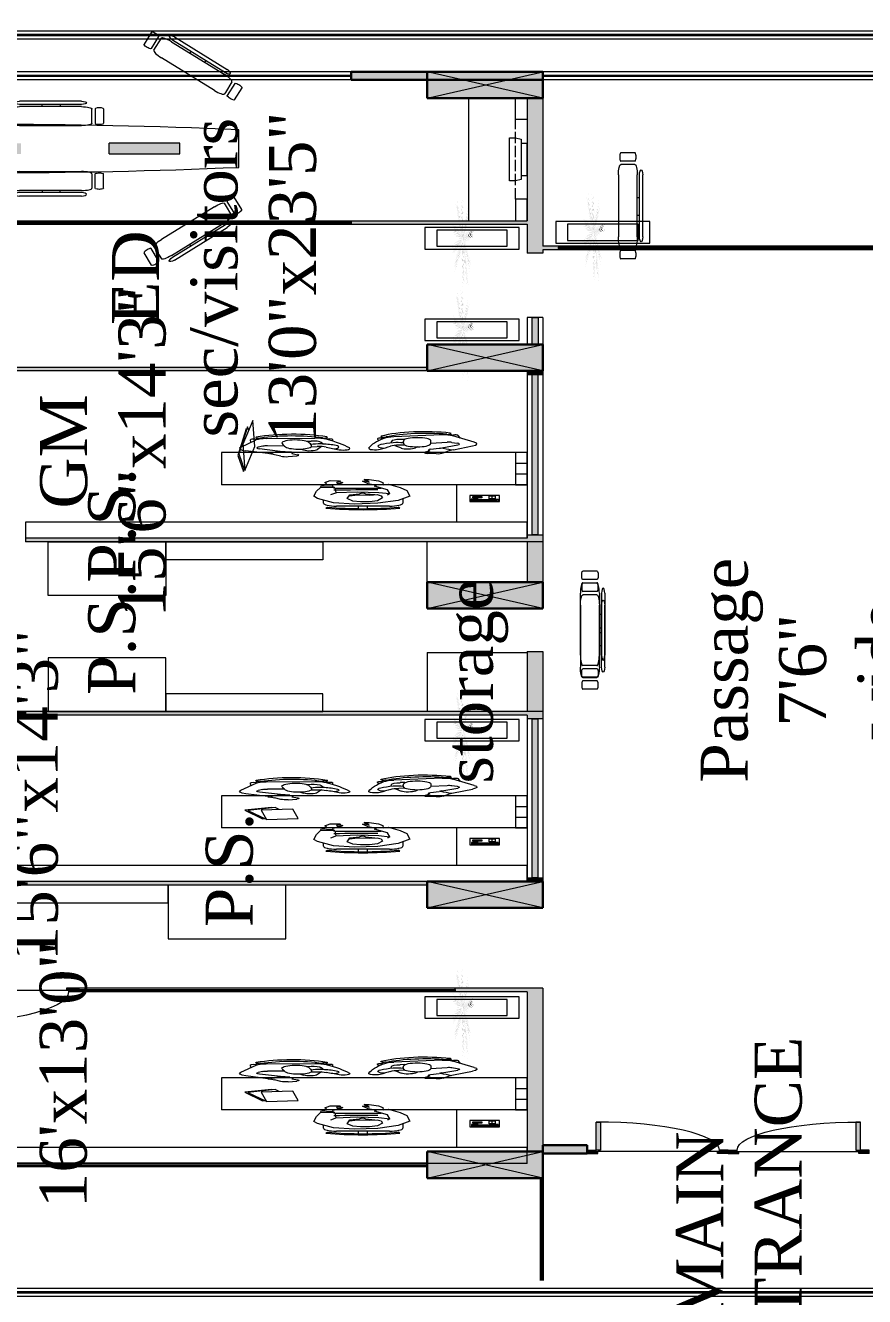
# Model space of a CAD drawing. Header units: inches. Extents: x 327481 to 195042051, y -335014 to 44773228.
# Drawn here: x 194109822 to 194236963, y 44356977 to 44549544 of the extents above; entities that cross this region are included whole.
import ezdxf

# ---------------------------------------------------------------- set-up
doc = ezdxf.new("R2010")
doc.units = ezdxf.units.IN
doc.header["$MEASUREMENT"] = 0
doc.linetypes.add('ACAD_ISO02W100', pattern=[15, 12, -3])
doc.layers.add('center', color=146, linetype='Continuous')
for name, color, linetype, lineweight in [('column 1', 146, 'Continuous', 30), ('DOOR', 47, 'Continuous', 9), ('FUR', 34, 'Continuous', 13), ('furniture', 251, 'Continuous', 13), ('GLASS', 140, 'Continuous', 5), ('TEXT', 7, 'Continuous', 0), ('WALL', 12, 'Continuous', 30)]:
    doc.layers.add(name, color=color, linetype=linetype, lineweight=lineweight)
doc.styles.get("Standard").update_dxf_attribs({"font": 'times.ttf', "height": 12})

# ---------------------------------------------------------------- blocks, each defined once
blk = doc.blocks.new('COLUMN1')
at = {"layer": 'column 1'}
h = blk.add_hatch(color=256, dxfattribs=at)
h.paths.add_polyline_path([(1, 1), (0, 1), (0.5, 0.5)])
h.paths.add_polyline_path([(1, 1), (0.5, 0.5), (1, 0)])
h.paths.add_polyline_path([(0.5, 0.5), (0, 0), (1, 0)])
h.paths.add_polyline_path([(0.5, 0.5), (0, 1), (0, 0)])
at = {"layer": 'column 1', "lineweight": 0, "ltscale": 0.3}
for p, q in [((0, 1), (1, 0)), ((0, 0), (1, 1))]:
    blk.add_line(p, q, dxfattribs=at)
at = {"layer": 'column 1', "ltscale": 0.3}
for p, q in [((1, 1), (0, 1)), ((0, 1), (0, 0)), ((1, 0), (1, 1)), ((0, 0), (1, 0))]:
    blk.add_line(p, q, dxfattribs=at)
blk = doc.blocks.new('RTU')
at = {"layer": 'DOOR'}
for points in [[(2799510.7, -182811.3), (2799510.7, -182874.3), (2799550.7, -182874.3), (2799550.7, -182886.3), (2799610.7, -182886.3), (2799610.7, -182811.3)], [(2798637.3, -183716.3, 0.009156), (2798636.7, -183748.3), (2799510.7, -183748.3), (2799510.7, -183716.3)], [(2799610.7, -183811.3), (2799610.7, -183736.3), (2799550.7, -183736.3), (2799550.7, -183748.3), (2799510.7, -183748.3), (2799510.7, -183811.3)]]:
    blk.add_hatch(color=256, dxfattribs=at).paths.add_polyline_path(points)
at = {"layer": 'DOOR', "ltscale": 300}
for p, q in [((2799510.7, -182811.3), (2799510.7, -182874.3)), ((2799610.7, -182811.3), (2799510.7, -182811.3)), ((2799610.7, -182811.3), (2799610.7, -182886.3)), ((2799550.7, -182874.3), (2799510.7, -182874.3)), ((2799550.7, -182874.3), (2799550.7, -182886.3)), ((2799610.7, -182886.3), (2799550.7, -182886.3)), ((2799550.7, -182886.3), (2799550.7, -183736.3)), ((2798636.7, -183748.3), (2798636.7, -183716.3)), ((2798636.7, -183716.3), (2799510.7, -183716.3)), ((2799510.7, -183748.3), (2798636.7, -183748.3)), ((2799510.7, -183716.3), (2799510.7, -183748.3)), ((2799510.7, -183811.3), (2799510.7, -183748.3)), ((2799550.7, -183748.3), (2799510.7, -183748.3)), ((2799610.7, -183736.3), (2799550.7, -183736.3)), ((2799550.7, -183748.3), (2799550.7, -183736.3)), ((2799610.7, -183811.3), (2799610.7, -183736.3)), ((2799610.7, -183811.3), (2799510.7, -183811.3))]:
    blk.add_line(p, q, dxfattribs=at)
blk.add_arc((2799510.7, -183748.3), 874, 90, 180, dxfattribs=at)
blk = doc.blocks.new('CHAIR')
at = {"layer": 'furniture', "color": 251}
for p, q in [((1920.9, 585.7), (2212.2, 585.7)), ((1920.9, 547.5), (2212.2, 547.5)), ((1760.5, 483.9), (1760.5, 194.4)), ((1833.3, 483.9), (1833.3, 194.4)), ((1875.2, 483.9), (1875.2, 194.4)), ((2213, 532.2), (1923.5, 532.2)), ((2261.3, 194.4), (2261.3, 483.9)), ((1833.3, 383.5), (1875.1, 383.5)), ((1875.1, 300.4), (1833.3, 300.4)), ((1920.9, 130.8), (2212.2, 130.8)), ((1923.5, 146.1), (2177.4, 146.1)), ((2177.4, 146.1), (2213, 146.1)), ((1920.9, 92.6), (2212.2, 92.6))]:
    blk.add_line(p, q, dxfattribs=at)
for centre, start, end in [((1918, 566.6), 81.36182, 278.63818), ((2215.1, 566.6), 261.36182, 98.63818), ((1918, 111.7), 81.36182, 278.63818), ((2215.1, 111.7), 261.36182, 98.63818)]:
    blk.add_arc(centre, 19.3, start, end, dxfattribs=at)
at = {"layer": 'furniture', "color": 251, "extrusion": (0, 0, -1)}
for centre, major_axis, start_param, end_param in [((1796.9, 466), (40.6, 0), 3.599355, 5.825457), ((1923.5, 483.9), (48.3, 0), 3.141602, 4.712399), ((2213, 483.9), (-48.3, 0), 1.570786, 3.141583), ((1796.9, 212.3), (40.6, 0), 0.457746, 2.683847), ((1923.5, 194.4), (-48.3, 0), 4.712388, 6.283185), ((2213, 194.4), (-48.3, 0), 3.141586, 4.712382)]:
    blk.add_ellipse(centre, major_axis=major_axis, ratio=1, start_param=start_param, end_param=end_param, dxfattribs=at)
blk = doc.blocks.new('tree1')
h = blk.add_hatch(color=94)
h.paths.add_polyline_path([(-0.071, 0.478), (0.008, 0.216), (0.032, 0.182)])
h.paths.add_polyline_path([(-0.216, 0.373), (0.032, 0.182), (0.008, 0.216)])
h.paths.add_polyline_path([(-0.118, 0.555), (-0.038, 0.279), (-0.022, 0.257)])
h.paths.add_polyline_path([(-0.274, 0.442), (-0.022, 0.257), (-0.038, 0.279)])
h.paths.add_polyline_path([(-0.161, 0.595), (-0.089, 0.351), (-0.064, 0.315)])
h.paths.add_polyline_path([(-0.089, 0.351), (-0.298, 0.496), (-0.064, 0.315)])
h.paths.add_polyline_path([(-0.225, 0.675), (-0.17, 0.462), (-0.137, 0.417)])
h.paths.add_polyline_path([(-0.17, 0.462), (-0.355, 0.581), (-0.137, 0.417)])
h.paths.add_polyline_path([(0.223, 0.533), (0.153, 0.268), (0.156, 0.227)])
h.paths.add_polyline_path([(0.045, 0.52), (0.156, 0.227), (0.153, 0.268)])
h.paths.add_polyline_path([(0.224, 0.623), (0.147, 0.346), (0.149, 0.319)])
h.paths.add_polyline_path([(0.032, 0.609), (0.149, 0.319), (0.147, 0.346)])
h.paths.add_polyline_path([(0.141, 0.434), (0.039, 0.667), (0.144, 0.391)])
h.paths.add_polyline_path([(0.208, 0.68), (0.141, 0.434), (0.144, 0.391)])
h.paths.add_polyline_path([(0.332, 0.317), (0.173, -0.013), (0.189, 0.004)])
h.paths.add_polyline_path([(0.455, 0.167), (0.426, 0.149), (0.199, 0.004), (0.225, 0.012)])
h.paths.add_polyline_path([(0.542, 0.507), (0.404, 0.226), (0.423, 0.246)])
h.paths.add_polyline_path([(0.68, 0.374), (0.423, 0.246), (0.404, 0.226)])
h.paths.add_polyline_path([(0.59, 0.541), (0.454, 0.278), (0.484, 0.31)])
h.paths.add_polyline_path([(0.712, 0.424), (0.484, 0.31), (0.454, 0.278)])
h = blk.add_hatch(color=94)
h.paths.add_polyline_path([(-0.115, -0.099), (-0.427, -0.081), (-0.141, -0.106)])
h.paths.add_polyline_path([(-0.115, -0.099), (-0.141, -0.106), (-0.379, -0.267)])
h.paths.add_polyline_path([(-0.184, -0.117), (-0.48, -0.106), (-0.227, -0.128)])
h.paths.add_polyline_path([(-0.184, -0.117), (-0.227, -0.128), (-0.438, -0.27)])
h.paths.add_polyline_path([(-0.306, -0.149), (-0.578, -0.136), (-0.359, -0.162)])
h.paths.add_polyline_path([(-0.306, -0.149), (-0.359, -0.162), (-0.538, -0.291)])
h.paths.add_polyline_path([(-0.422, -0.179), (-0.636, -0.174), (-0.446, -0.185)])
h.paths.add_polyline_path([(-0.422, -0.179), (-0.446, -0.185), (-0.607, -0.286)])
h.paths.add_polyline_path([(-0.103, -0.281), (-0.379, -0.39), (-0.138, -0.308)])
h.paths.add_polyline_path([(-0.103, -0.281), (-0.138, -0.308), (-0.274, -0.522)])
h.paths.add_polyline_path([(-0.047, -0.236), (-0.34, -0.345), (-0.068, -0.253)])
h.paths.add_polyline_path([(-0.047, -0.236), (-0.068, -0.253), (-0.222, -0.496)])
h.paths.add_polyline_path([(-0.202, -0.358), (-0.457, -0.456), (-0.246, -0.392)])
h.paths.add_polyline_path([(-0.202, -0.358), (-0.246, -0.392), (-0.358, -0.582)])
h.paths.add_polyline_path([(-0.296, -0.432), (-0.494, -0.514), (-0.316, -0.448)])
h.paths.add_polyline_path([(-0.296, -0.432), (-0.316, -0.448), (-0.423, -0.605)])
h.paths.add_polyline_path([(-0.422, 0.214), (-0.214, 0.068), (-0.171, 0.057)])
h.paths.add_polyline_path([(-0.214, 0.068), (-0.467, 0.051), (-0.171, 0.057)])
h.paths.add_polyline_path([(-0.522, 0.236), (-0.346, 0.105), (-0.293, 0.09)])
h.paths.add_polyline_path([(-0.346, 0.105), (-0.565, 0.082), (-0.293, 0.09)])
h.paths.add_polyline_path([(-0.591, 0.232), (-0.432, 0.129), (-0.408, 0.122)])
h.paths.add_polyline_path([(-0.432, 0.129), (-0.622, 0.121), (-0.408, 0.122)])
h.paths.add_polyline_path([(-0.039, 0.443), (0.069, 0.131), (0.095, 0.095)])
h.paths.add_polyline_path([(-0.193, 0.332), (0.095, 0.095), (0.069, 0.131)])
h = blk.add_hatch(color=94)
h.paths.add_polyline_path([(0.218, 0.034), (0.395, 0.368), (0.189, 0.004)])
h.paths.add_polyline_path([(0.426, 0.149), (0.482, 0.185), (0.455, 0.167), (0.546, 0.222), (0.218, 0.034), (0.189, 0.004)])
h.paths.add_polyline_path([(0.296, 0.115), (0.447, 0.408), (0.266, 0.083)])
h.paths.add_polyline_path([(0.584, 0.276), (0.296, 0.115), (0.266, 0.083)])
h.paths.add_polyline_path([(0.368, 0.19), (0.484, 0.438), (0.34, 0.16)])
h.paths.add_polyline_path([(0.612, 0.314), (0.368, 0.19), (0.34, 0.16)])
h.paths.add_polyline_path([(0.247, 0.422), (0.168, 0.052), (0.171, 0.011)])
h.paths.add_polyline_path([(0.263, 0.343), (0.171, 0.011), (0.173, -0.013)])
h.paths.add_polyline_path([(0.168, 0.052), (0.038, 0.407), (0.071, 0.306), (0.063, 0.337), (0.082, 0.274), (0.171, 0.011)])
h.paths.add_polyline_path([(0.15, 0.059), (0.173, -0.013), (0.171, 0.011)])
h.paths.add_polyline_path([(0.043, 0.472), (0.163, 0.12), (0.16, 0.165)])
h.paths.add_polyline_path([(0.232, 0.486), (0.16, 0.165), (0.163, 0.12)])
h.paths.add_polyline_path([(0.058, 0.265), (0.033, 0.326), (0.046, 0.297), (0.008, 0.396), (0.135, 0.04), (0.159, 0.007)])
h.paths.add_polyline_path([(-0.163, 0.273), (0.159, 0.007), (0.135, 0.04)])
h = blk.add_hatch(color=94)
h.paths.add_polyline_path([(-0.166, 0.164), (0.118, -0.01), (0.139, -0.011)])
h.paths.add_polyline_path([(-0.232, 0.172), (0.047, -0.003), (0.057, -0.006), (0.077, -0.007)])
h.paths.add_polyline_path([(-0.279, 0.179), (-0.053, 0.024), (-0.013, 0.013)])
h.paths.add_polyline_path([(-0.053, 0.024), (-0.326, 0.007), (-0.013, 0.013)])
h.paths.add_polyline_path([(-0.364, 0.209), (-0.128, 0.045), (-0.102, 0.038)])
h.paths.add_polyline_path([(-0.128, 0.045), (-0.415, 0.024), (-0.102, 0.038)])
h.paths.add_polyline_path([(-0.086, 0.153), (0.15, -0.012), (0.162, -0.013)])
h.paths.add_polyline_path([(0.115, -0.022), (-0.233, -0.021), (0.145, -0.032), (0.149, -0.031)])
h.paths.add_polyline_path([(0.074, -0.05), (0.056, -0.049), (-0.294, -0.048), (0.035, -0.06)])
h.paths.add_polyline_path([(0.076, -0.05), (0.074, -0.05), (0.035, -0.06), (-0.247, -0.231)])
h.paths.add_polyline_path([(-0.026, -0.076), (-0.338, -0.065), (-0.065, -0.086)])
h.paths.add_polyline_path([(-0.026, -0.076), (-0.065, -0.086), (-0.294, -0.238)])
h.paths.add_polyline_path([(0.128, -0.053), (0.111, -0.052), (-0.085, -0.168), (-0.035, -0.144)])
h.paths.add_polyline_path([(0.11, -0.114), (-0.232, -0.261), (0.075, -0.141)])
h.paths.add_polyline_path([(0.11, -0.114), (0.075, -0.141), (-0.115, -0.41)])
h.paths.add_polyline_path([(0.025, -0.18), (-0.007, -0.205), (-0.156, -0.435)])
h.paths.add_polyline_path([(0.025, -0.18), (-0.266, -0.295), (-0.007, -0.205)])
h.paths.add_polyline_path([(0.15, -0.106), (0.156, -0.082), (-0.057, -0.378)])
h.paths.add_polyline_path([(0.588, 0.134), (0.489, 0.098), (0.519, 0.107), (0.457, 0.086), (0.197, -0.01), (0.237, -0.006)])
h.paths.add_polyline_path([(0.237, -0.006), (0.197, -0.01), (0.609, -0.075)])
h.paths.add_polyline_path([(0.654, 0.131), (0.306, 0), (0.35, 0.005)])
h.paths.add_polyline_path([(0.35, 0.005), (0.306, 0), (0.673, -0.058)])
h.paths.add_polyline_path([(0.702, 0.13), (0.412, 0.011), (0.453, 0.015)])
h.paths.add_polyline_path([(0.453, 0.015), (0.412, 0.011), (0.72, -0.048)])
h.paths.add_polyline_path([(0.791, 0.145), (0.504, 0.02), (0.531, 0.023)])
h.paths.add_polyline_path([(0.531, 0.023), (0.504, 0.02), (0.81, -0.046)])
h = blk.add_hatch(color=94)
h.paths.add_polyline_path([(0.849, 0.14), (0.575, 0.027), (0.619, 0.032)])
h.paths.add_polyline_path([(0.619, 0.032), (0.575, 0.027), (0.866, -0.029)])
h.paths.add_polyline_path([(0.952, 0.145), (0.7, 0.04), (0.755, 0.045)])
h.paths.add_polyline_path([(0.755, 0.045), (0.7, 0.04), (0.967, -0.014)])
h.paths.add_polyline_path([(1.018, 0.13), (0.82, 0.052), (0.845, 0.054)])
h.paths.add_polyline_path([(0.845, 0.054), (0.82, 0.052), (1.03, 0.015)])
h = blk.add_hatch(color=94)
h.paths.add_polyline_path([(0.175, -0.09), (0.162, -0.111), (0.103, -0.448)])
h.paths.add_polyline_path([(0.187, -0.072), (0.18, -0.083), (0.215, -0.173), (0.2, -0.109)])
h.paths.add_polyline_path([(0.184, -0.146), (0.118, -0.512), (0.187, -0.19)])
h.paths.add_polyline_path([(0.184, -0.146), (0.187, -0.19), (0.258, -0.37), (0.252, -0.341)])
h.paths.add_polyline_path([(0.192, -0.253), (0.128, -0.559), (0.196, -0.293)])
h.paths.add_polyline_path([(0.192, -0.253), (0.196, -0.293), (0.305, -0.544)])
h.paths.add_polyline_path([(0.2, -0.344), (0.128, -0.649), (0.202, -0.371)])
h.paths.add_polyline_path([(0.2, -0.344), (0.202, -0.371), (0.319, -0.633)])
h.paths.add_polyline_path([(0.205, -0.416), (0.144, -0.705), (0.209, -0.46)])
h.paths.add_polyline_path([(0.205, -0.416), (0.209, -0.46), (0.312, -0.692)])
h.paths.add_polyline_path([(0.242, -0.131), (0.278, -0.334), (0.288, -0.362), (0.261, -0.171)])
h.paths.add_polyline_path([(0.242, -0.131), (0.261, -0.171), (0.394, -0.32), (0.369, -0.284), (0.36, -0.273)])
h.paths.add_polyline_path([(0.287, -0.228), (0.304, -0.265), (0.494, -0.462)])
h.paths.add_polyline_path([(0.287, -0.228), (0.333, -0.537), (0.304, -0.265)])
h.paths.add_polyline_path([(0.326, -0.311), (0.364, -0.622), (0.337, -0.336)])
h.paths.add_polyline_path([(0.326, -0.311), (0.337, -0.336), (0.538, -0.541)])
h.paths.add_polyline_path([(0.356, -0.376), (0.399, -0.669), (0.375, -0.416)])
h.paths.add_polyline_path([(0.356, -0.376), (0.375, -0.416), (0.552, -0.598)])
h.paths.add_polyline_path([(0.274, -0.1), (0.308, -0.129), (0.609, -0.262)])
h.paths.add_polyline_path([(0.274, -0.1), (0.284, -0.114), (0.329, -0.162), (0.308, -0.129)], flags=17)
h.paths.add_polyline_path([(0.3, -0.138), (0.228, -0.064), (0.247, -0.094), (0.386, -0.262)])
h.paths.add_polyline_path([(0.214, -0.04), (0.233, -0.06), (0.566, -0.212)])
h.paths.add_polyline_path([(0.199, -0.023), (0.209, -0.034), (0.215, -0.031), (0.211, -0.036), (0.512, -0.152)])
h.paths.add_polyline_path([(0.197, -0.01), (0.187, -0.011), (0.191, -0.015), (0.207, -0.016), (0.201, -0.019), (0.531, -0.093)])
h.paths.add_polyline_path([(0.355, -0.17), (0.387, -0.196), (0.641, -0.297)])
h.paths.add_polyline_path([(0.387, -0.196), (0.355, -0.17), (0.398, -0.235), (0.429, -0.268)])
h.paths.add_polyline_path([(0.425, -0.229), (0.446, -0.247), (0.714, -0.351)])
h.paths.add_polyline_path([(0.446, -0.247), (0.425, -0.229), (0.589, -0.496)])
h.paths.add_polyline_path([(0.48, -0.276), (0.513, -0.305), (0.75, -0.397)])
h.paths.add_polyline_path([(0.48, -0.276), (0.64, -0.525), (0.513, -0.305)])
h.paths.add_polyline_path([(0.575, -0.358), (0.721, -0.589), (0.617, -0.394)])
h.paths.add_polyline_path([(0.575, -0.358), (0.617, -0.394), (0.825, -0.467)])
h = blk.add_hatch(color=94)
h.paths.add_polyline_path([(0.216, -0.541), (0.157, -0.807), (0.22, -0.596)])
h.paths.add_polyline_path([(0.216, -0.541), (0.22, -0.596), (0.316, -0.794)])
h.paths.add_polyline_path([(0.227, -0.686), (0.225, -0.661), (0.184, -0.87)])
h.paths.add_polyline_path([(0.225, -0.661), (0.227, -0.686), (0.299, -0.861)])
h.paths.add_polyline_path([(0.432, -0.54), (0.409, -0.49), (0.446, -0.76)])
h.paths.add_polyline_path([(0.409, -0.49), (0.432, -0.54), (0.591, -0.693)])
h.paths.add_polyline_path([(0.459, -0.599), (0.494, -0.81), (0.47, -0.622)])
h.paths.add_polyline_path([(0.459, -0.599), (0.47, -0.622), (0.598, -0.761)])
h.paths.add_polyline_path([(0.495, -0.675), (0.506, -0.7), (0.642, -0.865)])
h.paths.add_polyline_path([(0.506, -0.7), (0.495, -0.675), (0.545, -0.91)])
blk = doc.blocks.new('A$C088C3E0E')
at = {"layer": 'furniture', "linetype": 'ByBlock'}
for p, q in [((4.63, 10.08), (0.31, 9.07)), ((10.23, 10.71), (4.63, 10.08)), ((12.57, 9.81), (10.23, 10.71)), ((17.36, 5.72), (12.57, 9.81)), ((-5.04, 7.93), (-7.27, 6.53)), ((-7.27, 6.53), (-7.16, 4.23)), ((-3.59, 7.5), (-5.04, 7.93)), ((-1.1, 8.85), (-3.59, 7.5)), ((-0.55, 6.08), (-1.17, 8.95)), ((0.31, 9.07), (-1.1, 8.85)), ((0.7, 5.61), (0.29, 8.98)), ((6.2, 4.99), (8.74, 6.49)), ((-7.16, 4.23), (-6.53, 3.81)), ((-6.53, 3.81), (-5.17, 4.96)), ((-4.22, 4.74), (-5.34, 3.81)), ((-5.34, 3.81), (-5.1, 3.3)), ((-5.17, 4.96), (-4.22, 4.74)), ((-5.1, 3.3), (-3.27, 4.16)), ((-3.27, 4.16), (-2.05, 5.88)), ((-2.05, 5.88), (-0.55, 6.08)), ((-0.55, 6.08), (-0.5, 5.52)), ((-0.5, 5.52), (0.81, 5.68)), ((0.81, 5.68), (0.84, 5.4)), ((0.84, 5.4), (6.13, 5.1)), ((6.13, 5.1), (5.32, -0.44)), ((18.87, 0.37), (17.36, 5.72)), ((8.59, 1.58), (7.43, -0.93)), ((12.84, 2.2), (8.59, 1.58)), ((8.92, 0.28), (8.63, -1.84)), ((9.61, 1.57), (8.92, 0.28)), ((15.5, 0.78), (12.84, 2.2)), ((16.47, -1.17), (15.5, 0.78)), ((18.04, -5.63), (18.87, 0.37)), ((-8.51, -2.1), (-8.72, -3.38)), ((-6.67, -3.16), (-8.51, -2.1)), ((-6.78, -1.68), (-7.01, -2.27)), ((-7.01, -2.27), (-5.53, -3.42)), ((-3.74, -3.1), (-6.78, -1.68)), ((-5.53, -3.42), (-6.67, -3.16)), ((-1.79, -5.28), (-3.74, -3.1)), ((5.32, -0.44), (5.9, -5.85)), ((7.43, -0.93), (6.22, -1.48)), ((6.22, -1.48), (6.29, -1.97)), ((6.29, -1.97), (7.49, -2.42)), ((7.49, -2.42), (8.37, -4.86)), ((8.63, -1.84), (8.86, -3.59)), ((16.47, -3.47), (16.47, -1.17)), ((-8.72, -3.38), (-7.18, -5.75)), ((-7.18, -5.75), (-5.32, -6.83)), ((-1.22, -4.77), (-1.79, -5.28)), ((3.04, -8.02), (-1.22, -4.77)), ((5.9, -5.85), (7.22, -8.62)), ((8.86, -3.59), (8.4, -5.38)), ((8.4, -5.38), (9.64, -6.48)), ((9.64, -6.48), (12.13, -6.75)), ((12.13, -6.75), (15.41, -5.51)), ((14.78, -10.77), (18.04, -5.63)), ((15.41, -5.51), (16.47, -3.47)), ((-5.32, -6.83), (-2.63, -6.99)), ((-2.63, -6.99), (-3.3, -8.3)), ((-3.3, -8.3), (0.22, -11.32)), ((7.22, -8.62), (3.04, -8.02)), ((7.22, -8.62), (8.8, -8.08)), ((0.22, -11.32), (3.8, -12.97)), ((10, -13.76), (14.78, -10.77)), ((3.8, -12.97), (10, -13.76))]:
    blk.add_line(p, q, dxfattribs=at)
at = {"layer": 'furniture'}
for p, q in [((17.88, 8.3), (14.34, 8.3)), ((23.43, 7.64), (22.39, 7.21)), ((1.01, 4.92), (1.01, -6.47)), ((21.25, -8.57), (21.25, 4.92)), ((24.08, -0.69), (21.25, -0.69)), ((24.08, -2.94), (21.25, -2.94)), ((12.91, -11.94), (17.88, -11.94)), ((23.34, -11.24), (22.3, -10.82))]:
    blk.add_line(p, q, dxfattribs=at)
for centre, major_axis, start_param, end_param in [((17.88, 4.92), (-2.38, 2.38), 3.926991, 5.497787), ((-0.19, -1.69), (-17.16, 17.16), 3.541285, 4.30252), ((-0.19, -1.69), (-17.96, 17.96), 3.541285, 4.302971), ((4.38, 4.92), (2.38, 2.38), 2.2177, 2.356194), ((17.88, -8.57), (-2.38, 2.38), 2.356194, 3.926991)]:
    blk.add_ellipse(centre, major_axis=major_axis, ratio=1, start_param=start_param, end_param=end_param, dxfattribs=at)
blk = doc.blocks.new('Phone - Desk')
at = {"linetype": 'Continuous'}
for p, q in [((-4.5, -5), (-4.5, 5)), ((-4.5, 5), (4.5, 5)), ((-4, 4.5), (-4, 2)), ((-3.75, 4.5), (-3.75, 2.25)), ((-1.25, 4.5), (-3.75, 4.5)), ((-1.25, 2.25), (-1.25, 4.5)), ((-1, 2), (-1, 4.5)), ((4.5, 5), (4.5, -5)), ((-4, 2), (-3.25, 2)), ((-3.75, 2.25), (-3.25, 2.25)), ((-3.25, 4), (-3.25, -4)), ((-3.25, 4), (-1.75, 4)), ((-1.75, -4), (-1.75, 4)), ((-1.75, 2.25), (-1.25, 2.25)), ((-1.75, 2), (-1, 2)), ((4, 3.5), (-0.5, 3.5)), ((-0.5, 3.5), (-0.5, 1.5)), ((-0.5, 2.5), (4, 2.5)), ((-0.5, 1.5), (4, 1.5)), ((4, 1.5), (4, 3.5)), ((-3.75, -2.25), (-3.25, -2.25)), ((-3.75, -4.5), (-3.75, -2.25)), ((-3.25, -4), (-1.75, -4)), ((-1.75, -2.25), (-1.25, -2.25)), ((-1.25, -2.25), (-1.25, -4.5)), ((2.75, -1), (0.75, -1)), ((0.75, -1), (0.75, -4)), ((0.75, -4), (2.75, -4)), ((2.75, -4), (2.75, -1)), ((4.5, -5), (-4.5, -5)), ((-1.25, -4.5), (-3.75, -4.5))]:
    blk.add_line(p, q, dxfattribs=at)
blk = doc.blocks.new('viva')
for p, q in [((329760.6, -320735.44), (329760.6, -320603.44)), ((329778.6, -320603.44), (329760.6, -320603.44)), ((329778.6, -320735.44), (329778.6, -320603.44)), ((329682.6, -320735.44), (329682.6, -320657.44)), ((329682.6, -320657.44), (329718.6, -320657.44)), ((329718.6, -320735.44), (329718.6, -320657.44)), ((329695.73, -320670.24), (329698.95, -320663.37)), ((329695.84, -320671.15), (329699.1, -320664.19)), ((329695.84, -320671.15), (329699.1, -320664.19)), ((329698.95, -320663.37), (329708.56, -320667.88)), ((329699.1, -320664.19), (329709.06, -320668.87)), ((329699.1, -320664.19), (329709.06, -320668.87)), ((329697.65, -320675.64), (329698.74, -320667.55)), ((329697.65, -320675.64), (329698.74, -320667.55)), ((329698.74, -320667.55), (329709.16, -320668.95)), ((329698.74, -320667.55), (329709.16, -320668.95)), ((329709.16, -320668.95), (329708.07, -320677.04)), ((329709.16, -320668.95), (329708.07, -320677.04)), ((329708.56, -320667.88), (329708.27, -320668.49)), ((329709.06, -320668.87), (329709.03, -320668.93)), ((329709.06, -320668.87), (329709.03, -320668.93)), ((329696.17, -320670.44), (329695.73, -320670.24)), ((329698.11, -320672.21), (329695.84, -320671.15)), ((329698.11, -320672.21), (329695.84, -320671.15)), ((329708.07, -320677.04), (329697.65, -320675.64)), ((329708.07, -320677.04), (329697.65, -320675.64)), ((329718.6, -320717.44), (329760.6, -320717.44)), ((329694.6, -320732.44), (329694.6, -320735.44)), ((329706.6, -320732.44), (329706.6, -320735.44)), ((329682.6, -320735.44), (329760.6, -320735.44)), ((329778.6, -320735.44), (329760.6, -320735.44))]:
    blk.add_line(p, q)
blk.add_lwpolyline([(329682.6, -320732.44), (329718.6, -320732.44), (329718.6, -320735.44), (329682.6, -320735.44)], close=True)
at = {"layer": 'furniture', "linetype": 'ByBlock', "lineweight": 0, "ltscale": 6}
for p, q in [((329676.55, -320662.38), (329668.59, -320666.34)), ((329683.71, -320669.25), (329680.62, -320663.66)), ((329667, -320668.82), (329666.63, -320681.27)), ((329675.57, -320668.02), (329676.74, -320666.84)), ((329681.05, -320671.73), (329678.65, -320667.13)), ((329675.38, -320673.49), (329675.14, -320669.17)), ((329686.75, -320672.61), (329685.07, -320671.01)), ((329682.07, -320674.9), (329681.37, -320672.53)), ((329683.78, -320675.44), (329685.03, -320676.92)), ((329687.18, -320674.45), (329686.35, -320676.69)), ((329678.74, -320677.64), (329679.75, -320678.39)), ((329670.01, -320679.12), (329669.79, -320680.3)), ((329676.16, -320680.36), (329675.95, -320681.89)), ((329676.02, -320682.99), (329679.18, -320681.94)), ((329673.18, -320683.38), (329671.41, -320682.89)), ((329671.98, -320700.7), (329670.15, -320700.82)), ((329663.01, -320713.72), (329665.14, -320701.45)), ((329668.02, -320704.24), (329668.04, -320703.03)), ((329674.3, -320704.25), (329674.4, -320702.71)), ((329674.68, -320701.65), (329677.57, -320703.31)), ((329676.28, -320707.44), (329677.41, -320706.91)), ((329672.15, -320710.82), (329671.05, -320715.01)), ((329678.99, -320710.79), (329677.83, -320712.97)), ((329680.78, -320710.61), (329682.29, -320709.41)), ((329683.9, -320712.25), (329683.54, -320709.9)), ((329677.35, -320713.69), (329674.08, -320717.72)), ((329683.12, -320713.97), (329681.15, -320715.2)), ((329671.07, -320721.94), (329664.06, -320716.47)), ((329671.25, -320716.22), (329672.15, -320717.61)), ((329679.46, -320716.66), (329675.32, -320721.51))]:
    blk.add_line(p, q, dxfattribs=at)
for points in [[(329671.49, -320664.9), (329668.35, -320664.87, 1), (329668.34, -320666.37)], [(329668.54, -320666.37), (329667.59, -320666.36, 0.120944), (329666.54, -320666.6)], [(329666.34, -320684.09, 0.120944), (329667.38, -320684.36), (329668.1, -320684.36)], [(329669.98, -320685.89), (329668.11, -320685.86, -1), (329668.13, -320684.36)], [(329669.35, -320697.6), (329667.52, -320697.25, 1), (329667.23, -320698.72)], [(329665.42, -320698.63, -0.120944), (329666.5, -320698.58), (329667.21, -320698.72)], [(329664.03, -320716.43), (329663.09, -320716.25, -0.120944), (329662.11, -320715.8)], [(329666.62, -320718.46), (329663.54, -320717.87, -1), (329663.82, -320716.39)]]:
    blk.add_lwpolyline(points, format="xyb", dxfattribs=at)
for points in [[(329666.52, -320667.45, 0.819856), (329665.34, -320666.33, 0.333333), (329665.13, -320684.33, 0.819856), (329666.34, -320683.24, -0.290756)], [(329662.26, -320714.97, -0.819856), (329660.88, -320715.83, -0.333333), (329664.29, -320698.15, -0.819856), (329665.26, -320699.46, 0.290756)]]:
    blk.add_lwpolyline(points, format="xyb", close=True, dxfattribs=at)
for centre, radius, start, end in [((329677.92, -320665.15), 3.09, 28.8993, 116.4435), ((329669.87, -320668.91), 2.87, 116.4435, 178.2768), ((329676.65, -320669.09), 1.51, 135.4498, 183.1447), ((329677.59, -320667.68), 1.2, 27.5315, 135.4498), ((329677.07, -320673.81), 4.48, 16.4915, 27.5315), ((329688.92, -320678.53), 9.88, 119.1029, 140.6177), ((329690.12, -320665.71), 7.31, 208.8994, 226.3779), ((329672.06, -320676.33), 3.46, 81.1764, 252.0123), ((329668.5, -320699.28), 26.69, 72.7867, 81.1764), ((329675.39, -320677.04), 3.41, 265.5952, 72.7867), ((329683.11, -320674.59), 1.08, 196.4916, 308.4574), ((329685.57, -320673.86), 1.72, 339.6667, 46.3779), ((329678.54, -320680.01), 2.03, 288.4132, 53.3993), ((329685.62, -320676.42), 0.778, 220.0366, 339.6667), ((329670.34, -320681.38), 3.71, 178.2768, 228.0821), ((329672, -320680.71), 2.25, 169.3906, 254.6093), ((329676.49, -320662.67), 17.82, 252.0123, 265.5952), ((329676.06, -320682.24), 3.06, 140.1335, 190.4251), ((329678.78, -320682.28), 2.85, 172.1613, 222.1283), ((329688.85, -320660.77), 31.42, 228.0821, 248.9208), ((329682.85, -320680.99), 9.96, 190.4251, 212.0477), ((329625.13, -320730.81), 69.49, 38.5719, 42.1283), ((329676.4, -320685.02), 2.36, 212.0477, 329.3132), ((329678.15, -320688.52), 1.67, 248.9208, 38.5719), ((329682.79, -320726), 31.42, 99.4988, 120.3374), ((329680.98, -320704.98), 9.96, 136.3718, 157.9945), ((329675.47, -320699.73), 2.36, 19.1063, 136.3718), ((329634.43, -320644.59), 69.49, 306.2912, 309.8476), ((329677.88, -320696.66), 1.67, 309.8476, 99.4988), ((329668.8, -320702.09), 3.71, 120.3374, 170.1427), ((329670.3, -320703.07), 2.25, 93.8102, 179.0289), ((329674.58, -320702.4), 3.06, 157.9945, 208.286), ((329677.25, -320702.9), 2.85, 126.2912, 176.2583), ((329669.47, -320707.38), 3.46, 96.4072, 267.2431), ((329671.07, -320721.65), 17.82, 82.8243, 96.4072), ((329672.87, -320707.35), 3.41, 275.6328, 82.8243), ((329676.55, -320705.07), 2.03, 295.0202, 60.0063), ((329670.59, -320684.18), 26.69, 267.2431, 275.6328), ((329679.95, -320711.3), 1.08, 39.9621, 151.928), ((329682.77, -320710.02), 0.778, 8.7528, 128.3829), ((329665.83, -320714.21), 2.87, 170.1427, 231.976), ((329673.88, -320710.86), 4.48, 320.888, 331.928), ((329686.42, -320708.61), 9.88, 207.8018, 229.3166), ((329682.21, -320712.51), 1.72, 302.0416, 8.7528), ((329672.51, -320715.4), 1.51, 165.2748, 212.9697), ((329673.15, -320716.96), 1.2, 212.9697, 320.888), ((329685.03, -320721.4), 7.31, 122.0416, 139.5202), ((329672.97, -320719.51), 3.09, 231.976, 319.5202)]:
    blk.add_arc(centre, radius, start, end, dxfattribs=at)
at = {"layer": 'furniture', "color": 0, "lineweight": -2}
blk.add_arc((329890.5, -320697.44), 166.05, 176.0974, 179.9799, dxfattribs=at)
blk.add_blockref('A$C088C3E0E', (329721.25, -320691.75))
at = {"layer": 'furniture', "xscale": 0.7597520999843255, "yscale": 0.7597520999843255, "zscale": 0.7597520999843255, "rotation": 180}
blk.add_blockref('Phone - Desk', (329734.03, -320724.62), dxfattribs=at)
blk = doc.blocks.new('A$C013233A9')
at = {"layer": 'furniture', "color": 7}
for p, q in [((6.54, 11.14), (2.36, 5.66)), ((13.6, 5.76), (6.54, 11.14)), ((2.78, 9.54), (0.58, 3.44)), ((4.77, 8.82), (2.78, 9.54)), ((2.36, 5.66), (9.42, 0.28)), ((9.42, 0.28), (13.6, 5.76)), ((0.58, 3.44), (9.31, 0.29)), ((9.31, 0.29), (9.33, 0.35))]:
    blk.add_line(p, q, dxfattribs=at)
blk.add_lwpolyline([(2.36, 5.66), (9.42, 0.28), (13.6, 5.76), (6.54, 11.14)], close=True, dxfattribs=at)
for points in [[(2.56, 8.92), (2.17, 9.06), (0, 3.04), (8.42, 0), (8.62, 0.54)], [(4.77, 8.82), (2.78, 9.54), (0.58, 3.44), (9.31, 0.29), (9.33, 0.35)]]:
    blk.add_lwpolyline(points, dxfattribs=at)
blk = doc.blocks.new('VIVA 3')
for p, q in [((0, 0), (0, 128)), ((18, 128), (0, 128)), ((18, 0), (18, 128)), ((60, 0), (60, 78)), ((96, 78), (60, 78)), ((96, 0), (96, 78)), ((60, 18), (18, 18)), ((0, 0), (18, 0)), ((96, 0), (18, 0)), ((72, 3), (72, 0)), ((84, 3), (84, 0))]:
    blk.add_line(p, q)
blk.add_lwpolyline([(96, 3), (60, 3), (60, 0), (96, 0)], close=True)
at = {"layer": 'furniture', "linetype": 'ByBlock', "lineweight": 0, "ltscale": 6}
for p, q in [((94.89, 66.2), (97.97, 71.79)), ((102.05, 73.06), (110.01, 69.1)), ((97.55, 63.71), (99.95, 68.32)), ((103.02, 67.42), (101.86, 68.6)), ((103.22, 61.95), (103.46, 66.28)), ((111.6, 66.62), (111.97, 54.17)), ((91.85, 62.83), (93.53, 64.44)), ((96.52, 60.55), (97.22, 62.91)), ((91.42, 60.99), (92.25, 58.76)), ((94.82, 60.01), (93.57, 58.53)), ((99.86, 57.81), (98.85, 57.06)), ((108.59, 56.32), (108.81, 55.14)), ((102.58, 52.45), (99.42, 53.51)), ((102.44, 55.08), (102.65, 53.55)), ((105.42, 52.07), (107.19, 52.56)), ((103.92, 33.8), (101.03, 32.13)), ((104.3, 31.19), (104.2, 32.73)), ((106.62, 34.74), (108.45, 34.62)), ((115.59, 21.73), (113.46, 33.99)), ((110.58, 31.21), (110.56, 32.41)), ((97.82, 24.84), (96.31, 26.04)), ((102.32, 28.01), (101.19, 28.53)), ((94.7, 23.19), (95.06, 25.55)), ((99.61, 24.65), (100.77, 22.48)), ((106.45, 24.62), (107.55, 20.43)), ((95.48, 21.47), (97.45, 20.24)), ((101.24, 21.76), (104.52, 17.73)), ((99.14, 18.79), (103.28, 13.93)), ((107.35, 19.22), (106.45, 17.83)), ((107.53, 13.5), (114.53, 18.98))]:
    blk.add_line(p, q, dxfattribs=at)
for points in [[(107.11, 70.54), (110.24, 70.58, -1), (110.26, 69.08)], [(110.05, 69.08), (111.01, 69.09, -0.120944), (112.06, 68.84)], [(108.62, 49.56), (110.49, 49.58, 1), (110.47, 51.08)], [(112.26, 51.36, -0.120944), (111.22, 51.09), (110.49, 51.08)], [(109.25, 37.84), (111.08, 38.2, -1), (111.37, 36.72)], [(113.17, 36.81, 0.120944), (112.1, 36.87), (111.39, 36.73)], [(114.57, 19.01), (115.51, 19.19, 0.120944), (116.49, 19.64)], [(111.98, 16.98), (115.06, 17.58, 1), (114.78, 19.05)]]:
    blk.add_lwpolyline(points, format="xyb", dxfattribs=at)
for points in [[(112.08, 68, -0.819856), (113.26, 69.11, -0.333333), (113.47, 51.11, -0.819856), (112.26, 52.2, 0.290756)], [(116.34, 20.47, 0.819856), (117.72, 19.62, 0.333333), (114.31, 37.29, 0.819856), (113.34, 35.98, -0.290756)]]:
    blk.add_lwpolyline(points, format="xyb", close=True, dxfattribs=at)
at = {"layer": 'furniture', "color": 7, "linetype": 'ByBlock', "lineweight": 0, "ltscale": 6}
for centre, start, end in [((100.67, 70.3), 63.5565, 151.1007), ((105.63, 15.93), 220.4798, 308.024)]:
    blk.add_arc(centre, 3.09, start, end, dxfattribs=at)
at = {"layer": 'furniture', "linetype": 'ByBlock', "lineweight": 0, "ltscale": 6}
for centre, radius, start, end in [((101.01, 67.76), 1.2, 44.5502, 152.4685), ((108.73, 66.53), 2.87, 1.7232, 63.5565), ((88.48, 69.73), 7.31, 313.6221, 331.1006), ((89.68, 56.92), 9.88, 39.3823, 60.8971), ((101.95, 66.36), 1.51, 356.8553, 44.5502), ((93.03, 61.59), 1.72, 133.6221, 200.3333), ((101.52, 61.64), 4.48, 152.4685, 163.5085), ((103.21, 58.4), 3.41, 107.2133, 274.4048), ((110.1, 36.16), 26.69, 98.8236, 107.2133), ((106.54, 59.12), 3.46, 287.9877, 98.8236), ((92.98, 59.03), 0.778, 200.3333, 319.9634), ((95.49, 60.85), 1.08, 231.5426, 343.5084), ((100.06, 55.43), 2.03, 126.6007, 251.5868), ((102.1, 72.77), 17.82, 274.4048, 287.9877), ((102.53, 53.21), 3.06, 349.5749, 39.8665), ((106.59, 54.73), 2.25, 285.3907, 10.6094), ((99.82, 53.16), 2.85, 317.8717, 7.8387), ((95.75, 54.46), 9.96, 327.9523, 349.5749), ((108.26, 54.06), 3.71, 311.9179, 1.7232), ((153.47, 4.64), 69.49, 137.8717, 141.4281), ((102.19, 50.42), 2.36, 210.6868, 327.9523), ((89.75, 74.68), 31.42, 291.0792, 311.9179), ((100.45, 46.92), 1.67, 141.4281, 291.0792), ((100.72, 38.79), 1.67, 80.5012, 230.1524), ((95.81, 9.45), 31.42, 59.6626, 80.5012), ((144.17, 90.85), 69.49, 230.1524, 233.7088), ((103.13, 35.71), 2.36, 43.6282, 160.8937), ((97.62, 30.46), 9.96, 22.0055, 43.6282), ((109.8, 33.36), 3.71, 9.8573, 59.6626), ((101.35, 32.55), 2.85, 3.7417, 53.7088), ((104.02, 33.05), 3.06, 331.714, 22.0055), ((108.3, 32.37), 2.25, 0.9711, 86.1898), ((102.04, 30.37), 2.03, 119.9937, 244.9798), ((105.73, 28.09), 3.41, 97.1757, 264.3672), ((107.53, 13.8), 17.82, 83.5928, 97.1757), ((109.13, 28.06), 3.46, 272.7569, 83.5928), ((95.83, 25.43), 0.778, 51.6171, 171.2472), ((96.39, 22.93), 1.72, 171.2472, 237.9584), ((98.65, 24.14), 1.08, 28.072, 140.0379), ((108.01, 51.26), 26.69, 264.3672, 272.7569), ((93.57, 14.04), 7.31, 40.4798, 57.9584), ((92.17, 26.83), 9.88, 310.6834, 332.1982), ((104.72, 24.59), 4.48, 208.072, 219.112), ((106.08, 20.05), 1.51, 327.0303, 14.7252), ((112.77, 21.24), 2.87, 308.024, 9.8573), ((105.45, 18.48), 1.2, 219.112, 327.0303)]:
    blk.add_arc(centre, radius, start, end, dxfattribs=at)
at = {"layer": 'furniture', "color": 0, "lineweight": -2}
blk.add_arc((-111.91, 38.01), 166.05, 0.0201, 3.9026, dxfattribs=at)
at = {"layer": 'furniture', "linetype": 'ByBlock', "lineweight": -3, "ltscale": 3, "extrusion": (0, 0, -1), "xscale": -1.185076127178242, "yscale": 1.185076127294451, "zscale": -1.185076127178242, "rotation": 134.9999999960201}
blk.add_blockref('A$C013233A9', (-77.1, 74.62), dxfattribs=at)
at = {"layer": 'furniture', "xscale": -1}
blk.add_blockref('A$C088C3E0E', (57.22, 43.69), dxfattribs=at)
at = {"layer": 'furniture', "xscale": -0.7597520999843255, "yscale": 0.7597520999843255, "zscale": 0.7597521, "rotation": 180}
blk.add_blockref('Phone - Desk', (44.57, 10.83), dxfattribs=at)
blk = doc.blocks.new('for presentation-29.06.11')
at = {"layer": 'FUR'}
for color, points in [(256, [(330740.47, -326241.51), (330550.38, -326241.51), (330550.38, -326073.25), (330546.38, -326073.25), (330546.38, -326389.97), (330550.38, -326389.97), (330550.38, -326245.51), (330740.47, -326245.51)]), (256, [(331125.55, -326245.51), (331121.55, -326245.51), (331121.55, -326389.97), (331125.55, -326389.97)]), (256, [(330740.47, -326287.51), (330736.47, -326287.51), (330736.47, -326415.51), (330732.47, -326415.51), (330732.47, -326419.51), (330740.47, -326419.51)]), (256, [(330934.35, -326287.51), (330934.35, -326287.51), (330930.35, -326287.51), (330930.35, -326293.35), (330930.35, -326293.35), (330930.35, -326323.35), (330930.35, -326419.51), (330938.35, -326419.51), (330938.35, -326415.51), (330934.35, -326415.51)]), (256, [(331289.71, -326415.51), (331289.71, -326370.62), (331285.71, -326370.62), (331285.71, -326415.51), (331253.24, -326415.51), (331253.24, -326419.51), (331257.24, -326419.51), (331257.24, -326423.51), (331261.24, -326423.51), (331261.24, -326419.51), (331426.79, -326419.51), (331426.79, -326415.51)]), (256, [(330430.94, -326397.15), (330426.94, -326397.15), (330426.94, -326415.51), (330248.12, -326415.51), (330248.12, -326419.51), (330255.16, -326419.51), (330430.94, -326419.51)]), (256, [(330554.38, -326415.51), (330550.38, -326415.51), (330550.38, -326419.51), (330554.38, -326419.51)]), (252, [(330740.47, -326415.51), (330740.47, -326419.51), (330807.66, -326419.51), (330807.66, -326415.51)]), (252, [(330930.35, -326415.51), (330885.2, -326415.51), (330885.2, -326419.51), (330930.35, -326419.51)]), (256, [(331117.55, -326418.26), (331117.55, -326419.51), (331121.55, -326419.51), (331121.55, -326415.51), (331117.55, -326415.51), (331117.55, -326416.76)])]:
    blk.add_hatch(color=color, dxfattribs=at).paths.add_polyline_path(points)
at = {"layer": 'GLASS'}
for points in [[(331288.46, -326191.2), (331286.96, -326191.2), (331286.96, -326370.62), (331288.46, -326370.62)], [(331452.56, -326226.62), (331451.06, -326226.62), (331451.06, -326370.62), (331452.56, -326370.62)], [(330428.19, -326397.15), (330429.69, -326397.15), (330429.69, -326301.15), (330428.19, -326301.15)], [(330554.38, -326416.76), (330554.38, -326418.26), (330732.47, -326418.26), (330732.47, -326416.76)], [(330938.35, -326416.76), (330938.35, -326418.26), (331117.55, -326418.26), (331117.55, -326416.76)], [(331151.09, -326416.78), (331151.09, -326418.28), (331181.24, -326418.28), (331181.24, -326416.78)], [(331451.02, -326542.51), (331452.52, -326542.51), (331452.52, -326419.51), (331451.02, -326419.51)], [(331258.69, -326571.51), (331260.19, -326571.51), (331260.19, -326423.51), (331258.69, -326423.51)]]:
    blk.add_hatch(color=256, dxfattribs=at).paths.add_polyline_path(points)
h = blk.add_hatch(dxfattribs=at)
h.set_pattern_fill('AR-SAND', color=256, scale=3, style=0)
h.set_pattern_definition([(37.5, (0, 28.9745), (-0.188980074, 5.780471307), [0, -4.56, 0, -5.1, 0, -4.875]), (7.5, (0, 28.9745), (5.30933012, 8.4664382), [0, -2.46, 0, -4.11, 0, -1.575]), (327.5, (-3.69, 28.9745), (9.342425585, 0.01697716), [0, -1.5, 0, -5.4, 0, -7.05]), (317.5, (-3.69, 28.9745), (9.01837981, 2.6330267), [0, -0.75, 0, -3.54, 0, -4.05])])
h.paths.add_polyline_path([(331364.4, -326245.91), (331376.4, -326245.91), (331376.4, -326227.91), (331364.4, -326227.91)])
h.paths.add_polyline_path([(331364.4, -326286.41), (331376.4, -326286.41), (331376.4, -326268.41), (331364.4, -326268.41)])
h.paths.add_polyline_path([(331376.4, -326308.91), (331364.4, -326308.91), (331364.4, -326326.91), (331376.4, -326326.91)])
at = {"layer": 'WALL', "lineweight": 0}
for points in [[(330234.85, -325971.62), (330231.85, -325971.62), (330231.85, -326389.97), (330234.85, -326389.97)], [(330255.16, -326419.51), (330246.18, -326419.51), (330246.18, -326430.8), (330255.16, -326430.8)]]:
    blk.add_hatch(color=36, dxfattribs=at).paths.add_polyline_path(points)
h = blk.add_hatch(color=36, dxfattribs=at)
h.paths.add_polyline_path([(331447.24, -326010.62), (331456.34, -326010.62), (331456.34, -325971.62), (331447.24, -325971.62)])
h.paths.add_polyline_path([(331456.34, -326154.62), (331447.24, -326154.62), (331447.24, -326226.62), (331456.34, -326226.62)])
h.paths.add_polyline_path([(331456.34, -326542.51), (331447.24, -326542.51), (331447.24, -326613.51), (331456.34, -326613.51)])
h.paths.add_polyline_path([(331447.24, -326419.51), (331456.34, -326419.51), (331456.34, -326370.62), (331447.24, -326370.62)])
at = {"color": 2}
for points in [[(330085.93, -327857.19), (330085.93, -325821.96), (331502.04, -325821.96), (331502.04, -327857.19)], [(330094.91, -327848.21), (330094.91, -325830.94), (331493.06, -325830.94), (331493.06, -327848.21)]]:
    blk.add_lwpolyline(points, close=True, dxfattribs=at)
at = {"color": 2, "lineweight": 35}
blk.add_lwpolyline([(330090.42, -327852.7), (330090.42, -325826.45), (331497.55, -325826.45), (331497.55, -327852.7)], close=True, dxfattribs=at)
at = {"layer": 'FUR'}
blk.add_line((330546.38, -326389.97), (330550.38, -326389.97), dxfattribs=at)
at = {"layer": 'furniture'}
for p, q in [((330546.38, -326389.97), (330546.38, -326073.25)), ((331125.55, -326389.97), (331125.55, -326135.08)), ((331447.28, -326370.62), (331447.28, -326226.62)), ((331456.34, -326370.62), (331456.34, -326226.62)), ((330550.38, -326389.97), (330550.38, -326245.51)), ((331121.55, -326389.97), (331121.55, -326245.51)), ((330736.47, -326415.51), (330736.47, -326287.51)), ((330736.47, -326287.51), (330740.47, -326287.51)), ((330740.47, -326419.51), (330740.47, -326287.51)), ((330930.35, -326419.51), (330930.35, -326287.51)), ((330934.35, -326287.51), (330930.35, -326287.51)), ((330934.35, -326415.51), (330934.35, -326287.51)), ((330426.94, -326415.51), (330426.94, -326301.15)), ((330426.94, -326301.15), (330430.94, -326301.15)), ((330430.94, -326419.51), (330430.94, -326301.15)), ((331364.4, -326308.91), (331376.4, -326308.91)), ((331289.71, -326370.62), (331285.71, -326370.62)), ((331121.55, -326389.97), (331125.55, -326389.97)), ((330426.94, -326397.15), (330430.94, -326397.15)), ((331426.79, -326400.51), (331289.71, -326400.51)), ((330248.12, -326415.51), (330248.12, -326419.51)), ((330426.94, -326415.51), (330248.12, -326415.51)), ((330520.83, -326415.51), (330520.83, -326419.51)), ((330736.47, -326415.51), (330550.38, -326415.51)), ((330550.38, -326415.51), (330550.38, -326419.51)), ((330554.38, -326415.51), (330554.38, -326419.51)), ((330732.47, -326419.51), (330732.47, -326415.51)), ((330807.66, -326415.51), (330740.47, -326415.51)), ((330807.66, -326415.51), (330807.66, -326419.51)), ((330855.66, -326415.51), (330855.66, -326419.51)), ((330930.35, -326415.51), (330885.2, -326415.51)), ((330885.2, -326415.51), (330885.2, -326419.51)), ((331121.55, -326415.51), (330934.35, -326415.51)), ((330938.35, -326415.51), (330938.35, -326419.51)), ((331117.55, -326415.51), (331117.55, -326419.51)), ((331121.55, -326415.51), (331121.55, -326419.51)), ((331181.24, -326415.51), (331151.09, -326415.51)), ((331151.09, -326415.51), (331151.09, -326419.51)), ((331181.24, -326419.51), (331181.24, -326415.51)), ((331285.71, -326415.51), (331253.24, -326415.51)), ((331253.24, -326419.51), (331253.24, -326415.51)), ((331426.79, -326415.51), (331289.71, -326415.51)), ((331426.79, -326415.51), (331426.79, -326419.51)), ((330430.94, -326419.51), (330248.12, -326419.51)), ((330740.47, -326419.51), (330550.38, -326419.51)), ((330807.66, -326419.51), (330740.47, -326419.51)), ((330930.35, -326419.51), (330885.2, -326419.51)), ((331121.55, -326419.51), (330930.35, -326419.51)), ((331181.24, -326419.51), (331151.09, -326419.51)), ((331257.24, -326419.51), (331253.24, -326419.51)), ((331257.24, -326571.51), (331257.24, -326419.51)), ((331261.24, -326571.51), (331261.24, -326419.51)), ((331426.79, -326419.51), (331261.24, -326419.51)), ((331447.24, -326542.51), (331447.24, -326419.51)), ((331456.3, -326542.51), (331456.3, -326419.51)), ((331261.24, -326423.51), (331257.24, -326423.51))]:
    blk.add_line(p, q, dxfattribs=at)
at = {"layer": 'furniture', "color": 251, "lineweight": 20}
for q in [(330740.47, -326389.97), (330806.47, -326415.51)]:
    blk.add_line((330806.47, -326389.97), q, dxfattribs=at)
at = {"layer": 'furniture', "lineweight": 20}
blk.add_line((330885.2, -326389.97), (330930.35, -326389.97), dxfattribs=at)
at = {"layer": 'furniture', "linetype": 'ACAD_ISO02W100', "ltscale": 0.5}
blk.add_line((331313.71, -326412.51), (331402.79, -326412.51), dxfattribs=at)
at = {"layer": 'furniture'}
for points in [[(331285.71, -326189.2), (331285.71, -326415.51)], [(331289.71, -326189.2), (331289.71, -326415.51)], [(331364.4, -326308.91), (331364.4, -326326.91), (331376.4, -326326.91), (331376.4, -326308.91)], [(331349.4, -326341.91), (331391.4, -326341.91)]]:
    blk.add_lwpolyline(points, dxfattribs=at)
at = {"layer": 'furniture', "lineweight": 20}
for points in [[(330546.38, -326283.91), (330526.38, -326283.91), (330526.38, -326323.91), (330546.38, -326323.91)], [(330930.35, -326363.35), (330910.35, -326363.35), (330910.35, -326323.35), (330930.35, -326323.35)]]:
    blk.add_lwpolyline(points, close=True, dxfattribs=at)
at = {"layer": 'furniture', "color": 251, "lineweight": -2}
blk.add_lwpolyline([(330740.47, -326323.35), (330800.47, -326323.35), (330800.47, -326293.35), (330740.47, -326293.35)], close=True, dxfattribs=at)
at = {"layer": 'furniture'}
for points in [[(330930.35, -326323.35), (330870.35, -326323.35), (330870.35, -326293.35), (330930.35, -326293.35)], [(330546.38, -326323.91), (330486.38, -326323.91), (330486.38, -326353.91), (330546.38, -326353.91)], [(330421.37, -326413.43), (330421.37, -326389.43), (330397.37, -326389.43), (330397.37, -326413.43)], [(330731.73, -326413.43), (330731.73, -326389.43), (330707.73, -326389.43), (330707.73, -326413.43)], [(331179.67, -326413.43), (331179.67, -326389.43), (331155.67, -326389.43), (331155.67, -326413.43)], [(331282.02, -326413.43), (331282.02, -326389.43), (331258.02, -326389.43), (331258.02, -326413.43)], [(330418.37, -326410.43), (330418.37, -326392.43), (330400.37, -326392.43), (330400.37, -326410.43)], [(330728.73, -326410.43), (330728.73, -326392.43), (330710.73, -326392.43), (330710.73, -326410.43)], [(331176.67, -326410.43), (331176.67, -326392.43), (331158.67, -326392.43), (331158.67, -326410.43)], [(331279.02, -326410.43), (331279.02, -326392.43), (331261.02, -326392.43), (331261.02, -326410.43)], [(331334.25, -326411.01), (331382.25, -326411.01), (331382.25, -326412.51), (331380.75, -326414.01), (331335.75, -326414.01), (331334.25, -326412.51)], [(331289.71, -326415.51), (331313.71, -326415.51), (331313.71, -326412.51), (331289.71, -326412.51)], [(331340.25, -326415.51), (331376.25, -326415.51), (331376.25, -326414.01), (331340.25, -326414.01)], [(331426.79, -326415.51), (331402.79, -326415.51), (331402.79, -326412.51), (331426.79, -326412.51)], [(331288.64, -326446.8), (331288.64, -326422.8), (331264.64, -326422.8), (331264.64, -326446.8)], [(331285.64, -326443.8), (331285.64, -326425.8), (331267.64, -326425.8), (331267.64, -326443.8)]]:
    blk.add_lwpolyline(points, close=True, dxfattribs=at)
at = {"layer": 'furniture', "color": 251, "lineweight": 20}
blk.add_lwpolyline([(330740.47, -326363.35), (330760.47, -326363.35), (330760.47, -326323.35), (330740.47, -326323.35)], close=True, dxfattribs=at)
at = {"layer": 'furniture'}
for centre, start, end in [((331693.09, -326277.41), 169.3709, 190.6291), ((331047.72, -326277.41), 349.3709, 10.6291)]:
    blk.add_arc(centre, 349.69, start, end, dxfattribs=at)
at = {"layer": 'GLASS'}
for points in [[(331288.46, -326191.2), (331288.46, -326370.62), (331286.96, -326370.62), (331286.96, -326191.2)], [(331451.06, -326370.62), (331451.06, -326226.62)], [(331452.56, -326226.62), (331452.56, -326370.62)], [(331451.02, -326542.51), (331451.02, -326419.51)], [(331452.52, -326419.51), (331452.52, -326542.51)]]:
    blk.add_lwpolyline(points, dxfattribs=at)
for points in [[(330428.19, -326301.15), (330429.69, -326301.15), (330429.69, -326397.15), (330428.19, -326397.15)], [(330732.47, -326416.76), (330732.47, -326418.26), (330554.38, -326418.26), (330554.38, -326416.76)], [(331117.55, -326416.76), (331117.55, -326418.26), (330938.35, -326418.26), (330938.35, -326416.76)], [(331181.24, -326416.78), (331181.24, -326418.28), (331151.09, -326418.28), (331151.09, -326416.78)], [(331260.19, -326571.51), (331258.69, -326571.51), (331258.69, -326423.51), (331260.19, -326423.51)]]:
    blk.add_lwpolyline(points, close=True, dxfattribs=at)
at = {"layer": 'GLASS', "lineweight": 30}
for points in [[(330104.02, -326419.01), (330219.08, -326419.01)], [(330104.02, -326419.51), (330246.18, -326419.51)]]:
    blk.add_lwpolyline(points, dxfattribs=at)
at = {"layer": 'WALL'}
for p, q in [((331447.24, -326370.62), (331456.34, -326370.62)), ((331447.24, -326419.51), (331447.24, -326370.62)), ((331456.34, -326419.51), (331456.34, -326370.62)), ((330231.85, -326389.97), (330234.85, -326389.97)), ((330246.18, -326430.8), (330246.18, -326419.51)), ((330246.18, -326419.51), (330255.16, -326419.51)), ((330255.16, -326430.8), (330255.16, -326419.51)), ((331447.24, -326419.51), (331456.34, -326419.51)), ((330246.18, -326430.8), (330255.16, -326430.8))]:
    blk.add_line(p, q, dxfattribs=at)
for points in [[(330231.85, -325971.62), (330231.85, -326389.97)], [(330234.85, -325971.62), (330234.85, -326389.97)]]:
    blk.add_lwpolyline(points, dxfattribs=at)
at = {"layer": 'center', "xscale": 29.5434782608645, "yscale": 29.5434782608645, "zscale": 39.3913043478359}
for p in [(330218.58, -326419.51), (330520.83, -326419.51), (330855.66, -326419.51), (331121.55, -326419.51), (331426.79, -326419.51)]:
    blk.add_blockref('COLUMN1', p, dxfattribs=at)
at = {"layer": 'DOOR', "rotation": 180}
for p, xscale, yscale, zscale in [((213169.36, -333964.76), -0.04199552042700816, 0.04199552047066391, 0.04199552041645515), ((212859.83, -333978.4), -0.04199552042700816, 0.04199552047066391, 0.04199552041645515), ((431032.17, -333048.01), 0.03599999996367842, 0.03599999996367842, 0.03599999996367842)]:
    blk.add_blockref('RTU', p, dxfattribs=dict(at, xscale=xscale, yscale=yscale, zscale=zscale))
at = {"layer": 'DOOR', "xscale": -0.03599999996367842, "yscale": 0.03599999996367842, "zscale": 0.03599999995395007}
blk.add_blockref('RTU', (431032.17, -319885.59), dxfattribs=at)
at = {"layer": 'furniture', "color": 251}
for p, xscale, yscale, zscale, rotation in [((331220.82, -326275.34), -0.05475778225809336, 0.05475778225809336, 0.0547577822057156, 180), ((331519.99, -326275.34), 0.05475778225809336, 0.05475778225809336, 0.05475778225809336, 180), ((331224.4, -326359.59), 0.05475778226125452, 0.05475778226125452, 0.05475778226125452, 8.00000001653823), ((331516.4, -326359.59), -0.05475778229728027, 0.05475778225810091, 0.0547577822057156, 351.9999999887596), ((330756.82, -326457.33), -0.05475778225809336, 0.0547577821998857, 0.0547577822057156, 270), ((330906.32, -326457.33), 0.05475778225809336, 0.05475778225809336, 0.05475778225809336, 90), ((331387.74, -326467.01), 0.05475778225809336, 0.05475778225809336, 0.05475778225809336, 90)]:
    blk.add_blockref('CHAIR', p, dxfattribs=dict(at, xscale=xscale, yscale=yscale, zscale=zscale, rotation=rotation))
at = {"layer": 'furniture', "xscale": -1}
for p in [(660013.45, -5680.07), (660328.98, -5680.07)]:
    blk.add_blockref('viva', p, dxfattribs=at)
at = {"layer": 'furniture'}
blk.add_blockref('VIVA 3', (330934.35, -326415.51), dxfattribs=at)
at = {"layer": 'furniture', "xscale": 15.11811023621719, "yscale": 15.11811023621719, "zscale": 15.11811023621719, "rotation": 269.9999916737333}
for p in [(330410.42, -326398.43), (330720.79, -326398.43), (331168.73, -326398.43), (331271.08, -326398.43), (331277.7, -326431.8)]:
    blk.add_blockref('tree1', p, dxfattribs=at)
at = {"layer": 'TEXT', "linetype": 'ByBlock', "lineweight": 30, "char_height": 12, "attachment_point": 2}
for s, insert, width in [('GM\\P15\'6"x14\'3"', (330647.11, -326263.76), 91.2337), ('GM\\P16\'x13\'0"', (330334.65, -326271.14), 69.3243), ('GM\\P15\'6"x14\'3"', (331031.62, -326291.24), 68.9029), ('ED sec/visitors\\P13\'0"x23\'5"', (331225.95, -326309.6), 135.021), ('storage  ', (330774.48, -326394.75), 75.7453), ('MAIN\\PENTRANCE', (330164.82, -326453.53), 94.5071), ('Passage\\P7\'6" wide', (330786.73, -326459.76), 105.2844)]:
    blk.add_mtext(s, dxfattribs=dict(at, insert=insert, width=width))
at = {"layer": 'TEXT', "color": 0, "char_height": 12, "width": 28.5681, "attachment_point": 1}
for insert in [(330759.14, -326303.51), (330884.74, -326303.51), (330499.22, -326333.48)]:
    blk.add_mtext('P.S.', dxfattribs=dict(at, insert=insert))

msp = doc.modelspace()

# ---------------------------------------------------------------- block references
at = {"layer": 'furniture', "xscale": -135.395861338533, "yscale": -593.8940509523381, "zscale": 135.395861338533, "rotation": 270}
msp.add_blockref('for presentation-29.06.11', (329613.769, -335292.511), dxfattribs=at)

doc.saveas('drawing.dxf')
